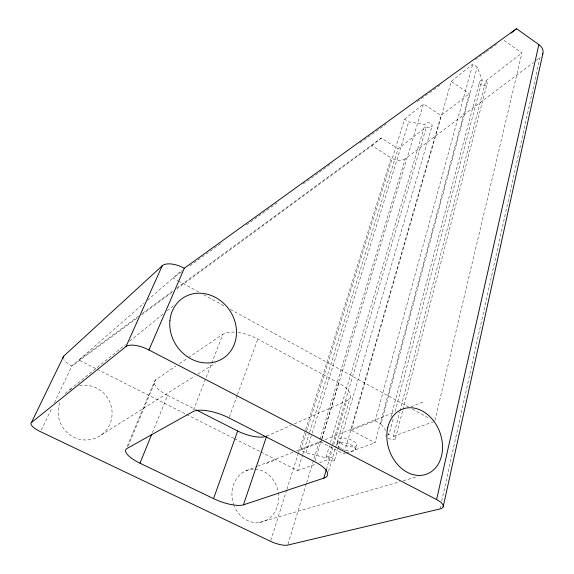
<?xml version="1.0" encoding="UTF-8"?>
<svg xmlns="http://www.w3.org/2000/svg" width="574" height="574" viewBox="0 0 574 574"><rect width="100%" height="100%" fill="white"/><g stroke="black" fill="none" stroke-linecap="round" stroke-linejoin="round"><path stroke-width="0.43" stroke-dasharray="2.87 2.15" d="M439.949 508.951L440.918 504.575M441.693 501.08L539.947 57.594A12.592 9.105 8.1 0 0 540.952 56.726M434.927 420.462L521.945 52.959L502.975 39.642M395.515 438.206L402.69 410.439M402.912 409.571L487.204 83.252M388.06 438.242A5.037 1.959 16.4 0 0 394.718 439.289A5.037 1.959 16.4 0 0 393.427 436.183L399.734 411.917M399.963 411.056L485.762 80.941L521.945 52.959M387.163 434.898A5.037 1.959 16.4 0 1 388.957 434.848L393.506 417.542M395.099 411.486L482.217 80.059L477.195 67.086L472.775 64.058L451.243 81.472L351.223 430.213L375.023 442.798L469.324 93.655L451.243 81.472M390.858 417.212L479.706 81.379M385.972 430.773L381 423.971L477.195 67.086M351.223 430.213L375.138 420.828L472.775 64.058M355.45 449.42L356.676 445.044M344.371 452.276L441.062 115.517L469.324 93.655M334.649 459.925L337.656 449.614M337.907 448.753L432.129 125.699M328.622 471.247L335.395 448.151M335.647 447.297L350.197 397.674M336.967 444.19L338.237 439.842M319.582 462.737L327.998 459.709L332.317 445.123M332.568 444.269L426.439 126.825A3.645 2.382 15.2 0 0 431.806 126.682A3.645 2.382 15.2 0 0 429.359 122.929A3.645 2.382 15.2 0 0 424.99 124.594L408.717 121.875L404.591 119.198L306.337 432.093M326.369 469.554L333.465 445.503M333.716 444.649L346.639 400.846A26.232 10.877 18 0 0 338.674 383.001L257.769 339.083A26.892 11.509 20.2 0 0 237.866 332.468M306.064 432.947L300.697 450.045L306.042 452.786L325.924 457.787L329.498 445.768M330.516 442.332L424.99 124.594M315.04 460.929L321.533 439.526M321.792 438.665L338.674 383.001M300.697 450.045L320.945 442.095L321.72 439.526M321.978 438.672L423.476 103.923L441.062 115.517M287.947 544.238L306.459 483.423M306.724 482.562L405.28 158.754L533.497 62.437M306.042 452.786L311.883 433.973M312.148 433.119L408.717 121.875M260.919 452.032L297.691 470.608L302.498 455.204M302.763 454.343L309.436 432.947M309.709 432.086L398.098 148.745L426.439 126.825M270.792 540.471L286.656 490.088M286.928 489.235L298.222 453.367M298.487 452.513L305.483 430.306M305.748 429.452L391.26 157.9L371.887 145.645L176.749 288.973M229.32 417.097L237.277 395.292M237.579 394.453L257.769 339.083M193.481 410.03L222.92 334.269A26.892 11.509 20.2 0 1 234.709 332.145M152.447 432.595L167.637 395.4A23.462 8.718 21.2 0 1 156.006 379.529L175.859 366.097M127.041 446.687L154.492 381.373M128.102 445.976L156.006 379.529M41.328 430.105L52.047 407.648M54.343 402.84L71.951 365.947L144.117 303.187M147.482 300.259L182.31 269.967M69.841 389.588L125.405 344.608M129.573 341.236L163.604 313.691M167.077 310.878L173.326 305.82M371.887 145.645L381.294 138.033L398.098 148.745M404.591 119.198L423.476 103.923M536.36 60.284L539.947 57.594M138.714 316.03L78.789 360.006L96.36 368.881M142.323 313.382L172.645 291.133M176.979 287.954L381.294 138.033M136.999 318.168L71.951 365.947A13.955 4.987 23.2 0 1 63.8 359.676M141.333 314.983L173.133 291.628M181.793 271.696L173.075 277.995L177.782 280.578M189.786 265.92L222.49 242.3M246.468 224.972L276.984 202.923M303.144 184.017L332.21 163.016M359.826 143.07L385.986 124.171M417.226 101.591L441.937 83.739M475.358 59.588L485.532 52.241M486.264 51.717L493.525 46.465M494.257 45.942L496.431 44.363M179.533 363.607L187.626 358.14M188.358 357.645L222.92 334.269M101.124 435.042L194.895 375.992M197.922 374.09L215.315 363.141M266.652 436.14L291.133 425.334M294.397 423.892L346.639 400.846M245.909 470.809L256.729 466.547M257.561 466.217L293.35 452.125M296.679 450.812L320.809 441.313M324.97 439.67L394.883 412.139M266.271 463.555L276.094 459.695M410.955 406.772L424.875 401.305M297.691 470.608L316.209 463.95M345.555 453.395L343.876 453.998L320.945 442.095M346.402 453.094L375.023 442.798M393.427 436.183L434.719 421.33M259.577 522.455L399.691 481.751M403.127 480.747L417.743 476.506M97.157 369.283L185.825 414.091M186.629 414.493L233.754 438.306M234.558 438.708L260.115 451.623M167.637 395.4L195.49 409.556M375.138 420.828L381 423.971M178.571 281.009L198.977 292.188M203.684 294.763L225.661 306.803M230.368 309.386L408.53 406.98M412.39 409.097L430.098 418.798M387.959 433.492L388.957 434.848M278.383 492.707A26.906 23.254 78.4 0 1 262.648 521.759A26.906 23.254 78.4 0 1 234.343 506.318M234.013 505.5A26.906 23.254 78.4 0 1 254.318 469.123M255.193 469.159A26.906 23.254 78.4 0 1 278.239 491.853M79.477 385.628A27.602 26.799 61.6 0 1 112.088 412.871A27.602 26.799 61.6 0 1 80.209 439.411A27.602 26.799 61.6 0 1 60.033 401.822M65.178 393.592A27.602 26.799 61.6 0 1 72.087 388.239M405.28 158.754A10.382 6.493 16.7 0 1 391.26 157.9M325.924 457.787A4.563 1.636 17.7 0 1 330.904 457.363A4.563 1.636 17.7 0 1 334.405 460.592A4.563 1.636 17.7 0 1 327.998 459.709M485.762 80.941A3.946 2.748 11.8 0 1 485.776 85.246A3.946 2.748 11.8 0 1 479.85 83.768A3.946 2.748 11.8 0 1 482.217 80.059M385.836 436.226A5.037 1.959 16.4 0 1 386.051 435.393M340.619 448.258A9.629 3.588 17.4 0 1 342.377 442.36A9.629 3.588 17.4 0 1 355.442 449.485A9.629 3.588 17.4 0 1 341.279 448.617M340.612 443.121A9.6 3.609 17.4 0 0 356.239 445.898A9.6 3.609 17.4 0 0 345.526 438.227A9.6 3.609 17.4 0 0 340.612 443.121"/><path stroke-width="0.86" d="M443.171 506.835L542.861 53.569M436.606 499.581L538.864 44.571L516.5 28.7L184.29 268.245L148.946 349.968A18.648 7.218 22.3 0 0 126.022 346.545L31.434 422.564A14.558 4.305 22.6 0 0 40.56 431.713L270.526 541.325A13.36 3.731 18.6 0 0 287.689 545.099L439.949 508.951A17.141 5.876 15.8 0 0 436.606 499.581L148.946 349.968M323.836 478.142A27.516 9.507 18.3 0 0 314.782 461.79L229.012 417.937A28.241 10.088 20.1 0 0 192.835 411.694L127.069 448.438A24.481 7.541 21 0 0 139.956 463.182L213.55 498.634A23.843 7.189 19.6 0 0 243.455 504.84L323.836 478.142L326.369 469.554M243.455 504.84L266.652 436.14M213.55 498.634L237.658 430.995A22.874 8.33 19.5 0 0 265.145 436.642M139.956 463.182L151.773 434.245M126.022 346.545L162.234 265.762A17.672 8.165 22.8 0 1 184.29 268.245M31.434 422.564L63.671 356.181L162.234 265.762M511.09 33.077L516.5 28.7M196.286 409.958L237.658 430.995M538.864 44.571A12.592 9.105 8.1 0 1 542.423 54.695M63.09 358.047A13.955 4.987 23.2 0 1 63.671 356.181M387.737 427.73A34.67 26.82 70 0 0 422.041 475.258A34.67 26.82 70 0 0 434.267 421.754A34.67 26.82 70 0 0 387.737 427.73M169.904 320.687A36.227 31.922 55.3 0 0 216.979 361.326A36.227 31.922 55.3 0 0 222.511 302.276A36.227 31.922 55.3 0 0 169.904 320.687"/></g></svg>
